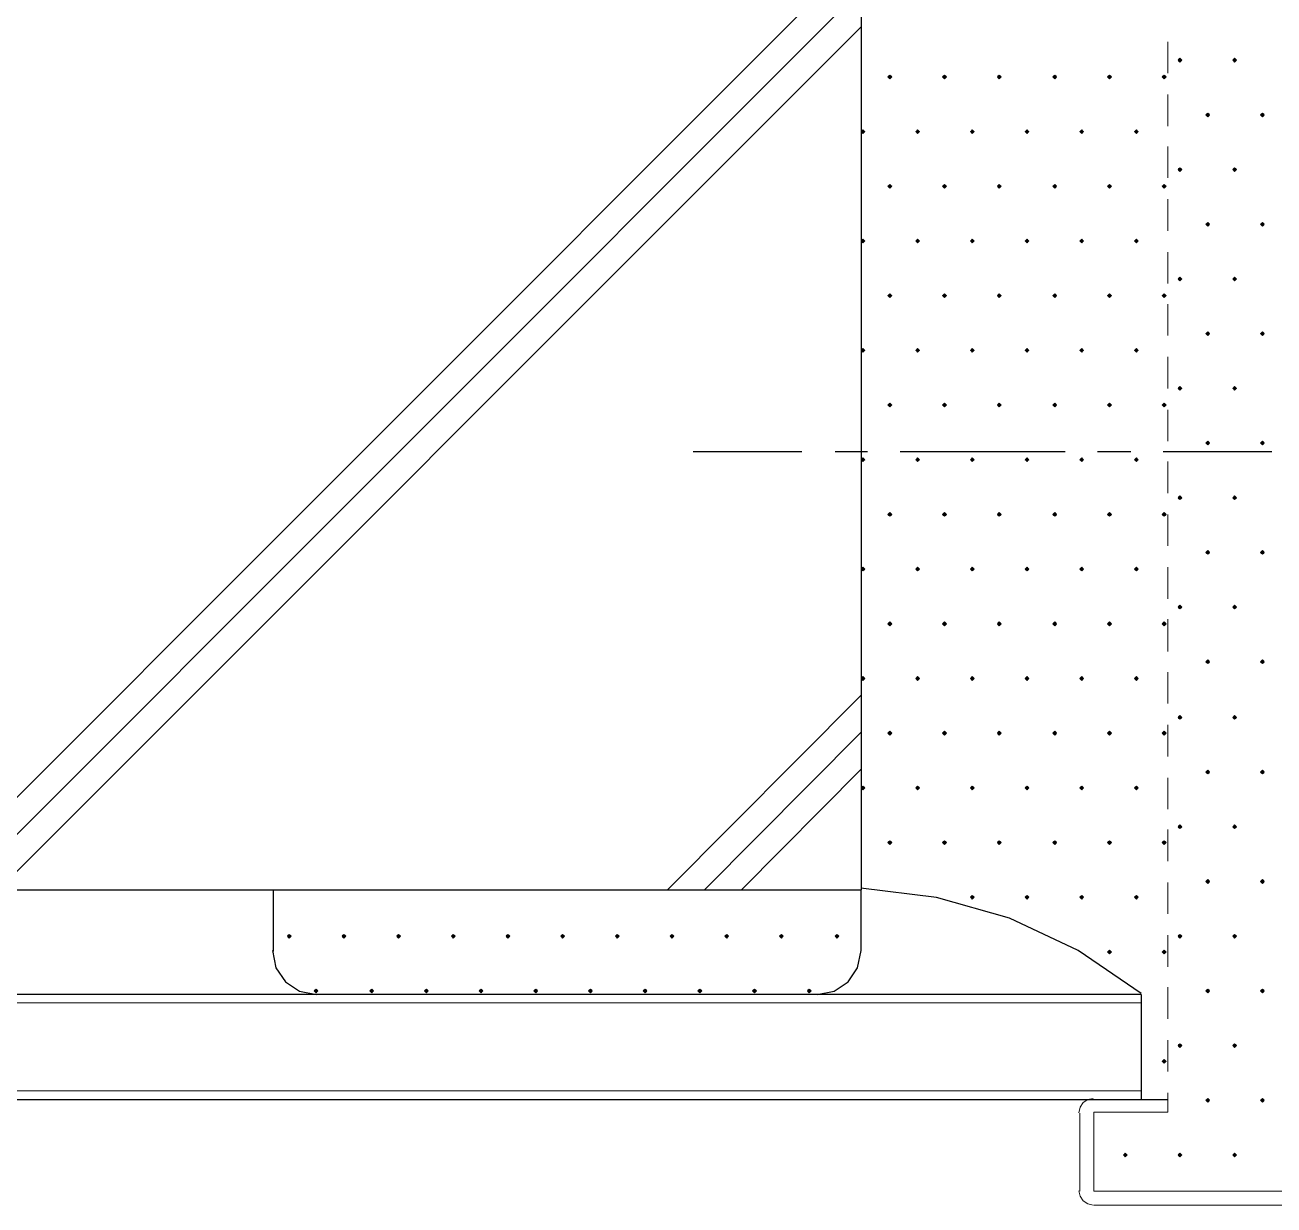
# Model space of a CAD drawing. Header units: millimetres. Extents: x 0 to 420, y 0 to 297.
# Drawn here: x 234.17 to 262.69, y 209.21 to 236.16 of the extents above; entities that cross this region are included whole.
import ezdxf

# ---------------------------------------------------------------- set-up
doc = ezdxf.new("R2010")
doc.units = ezdxf.units.MM

msp = doc.modelspace()

# ---------------------------------------------------------------- hatches: boundary and pattern name
for points in [[(260.541, 235.395), (260.519, 235.373), (260.498, 235.352), (260.519, 235.331), (260.541, 235.31), (260.562, 235.331), (260.583, 235.352), (260.562, 235.373), (260.541, 235.395)], [(261.789, 235.395), (261.768, 235.373), (261.747, 235.352), (261.768, 235.331), (261.789, 235.31), (261.811, 235.331), (261.832, 235.352), (261.811, 235.373), (261.789, 235.395)], [(253.915, 235.013), (253.894, 234.992), (253.873, 234.971), (253.894, 234.95), (253.915, 234.929), (253.937, 234.95), (253.958, 234.971), (253.937, 234.992), (253.915, 235.013)], [(255.164, 235.013), (255.143, 234.992), (255.122, 234.971), (255.143, 234.95), (255.164, 234.929), (255.185, 234.95), (255.207, 234.971), (255.185, 234.992), (255.164, 235.013)], [(256.413, 235.013), (256.392, 234.992), (256.371, 234.971), (256.392, 234.95), (256.413, 234.929), (256.434, 234.95), (256.455, 234.971), (256.434, 234.992), (256.413, 235.013)], [(257.683, 235.013), (257.662, 234.992), (257.641, 234.971), (257.662, 234.95), (257.683, 234.929), (257.704, 234.95), (257.725, 234.971), (257.704, 234.992), (257.683, 235.013)], [(258.932, 235.013), (258.911, 234.992), (258.889, 234.971), (258.911, 234.95), (258.932, 234.929), (258.953, 234.95), (258.974, 234.971), (258.953, 234.992), (258.932, 235.013)], [(260.181, 235.013), (260.16, 234.992), (260.138, 234.971), (260.16, 234.95), (260.181, 234.929), (260.202, 234.95), (260.223, 234.971), (260.202, 234.992), (260.181, 235.013)], [(261.175, 234.146), (261.154, 234.124), (261.133, 234.103), (261.154, 234.082), (261.175, 234.061), (261.197, 234.082), (261.218, 234.103), (261.197, 234.124), (261.175, 234.146)], [(262.424, 234.146), (262.403, 234.124), (262.382, 234.103), (262.403, 234.082), (262.424, 234.061), (262.446, 234.082), (262.467, 234.103), (262.446, 234.124), (262.424, 234.146)], [(253.302, 233.765), (253.28, 233.743), (253.259, 233.722), (253.28, 233.701), (253.302, 233.68), (253.323, 233.701), (253.344, 233.722), (253.323, 233.743), (253.302, 233.765)], [(254.55, 233.765), (254.529, 233.743), (254.508, 233.722), (254.529, 233.701), (254.55, 233.68), (254.571, 233.701), (254.593, 233.722), (254.571, 233.743), (254.55, 233.765)], [(255.799, 233.765), (255.778, 233.743), (255.757, 233.722), (255.778, 233.701), (255.799, 233.68), (255.82, 233.701), (255.841, 233.722), (255.82, 233.743), (255.799, 233.765)], [(257.048, 233.765), (257.027, 233.743), (257.006, 233.722), (257.027, 233.701), (257.048, 233.68), (257.069, 233.701), (257.09, 233.722), (257.069, 233.743), (257.048, 233.765)], [(258.297, 233.765), (258.276, 233.743), (258.254, 233.722), (258.276, 233.701), (258.297, 233.68), (258.318, 233.701), (258.339, 233.722), (258.318, 233.743), (258.297, 233.765)], [(259.546, 233.765), (259.525, 233.743), (259.503, 233.722), (259.525, 233.701), (259.546, 233.68), (259.567, 233.701), (259.588, 233.722), (259.567, 233.743), (259.546, 233.765)], [(260.541, 232.897), (260.519, 232.876), (260.498, 232.854), (260.519, 232.833), (260.541, 232.812), (260.562, 232.833), (260.583, 232.854), (260.562, 232.876), (260.541, 232.897)], [(261.789, 232.897), (261.768, 232.876), (261.747, 232.854), (261.768, 232.833), (261.789, 232.812), (261.811, 232.833), (261.832, 232.854), (261.811, 232.876), (261.789, 232.897)], [(253.915, 232.516), (253.894, 232.495), (253.873, 232.473), (253.894, 232.452), (253.915, 232.431), (253.937, 232.452), (253.958, 232.473), (253.937, 232.495), (253.915, 232.516)], [(255.164, 232.516), (255.143, 232.495), (255.122, 232.473), (255.143, 232.452), (255.164, 232.431), (255.185, 232.452), (255.207, 232.473), (255.185, 232.495), (255.164, 232.516)], [(256.413, 232.516), (256.392, 232.495), (256.371, 232.473), (256.392, 232.452), (256.413, 232.431), (256.434, 232.452), (256.455, 232.473), (256.434, 232.495), (256.413, 232.516)], [(257.683, 232.516), (257.662, 232.495), (257.641, 232.473), (257.662, 232.452), (257.683, 232.431), (257.704, 232.452), (257.725, 232.473), (257.704, 232.495), (257.683, 232.516)], [(258.932, 232.516), (258.911, 232.495), (258.889, 232.473), (258.911, 232.452), (258.932, 232.431), (258.953, 232.452), (258.974, 232.473), (258.953, 232.495), (258.932, 232.516)], [(260.181, 232.516), (260.16, 232.495), (260.138, 232.473), (260.16, 232.452), (260.181, 232.431), (260.202, 232.452), (260.223, 232.473), (260.202, 232.495), (260.181, 232.516)], [(261.175, 231.648), (261.154, 231.627), (261.133, 231.606), (261.154, 231.584), (261.175, 231.563), (261.197, 231.584), (261.218, 231.606), (261.197, 231.627), (261.175, 231.648)], [(262.424, 231.648), (262.403, 231.627), (262.382, 231.606), (262.403, 231.584), (262.424, 231.563), (262.446, 231.584), (262.467, 231.606), (262.446, 231.627), (262.424, 231.648)], [(253.302, 231.267), (253.28, 231.246), (253.259, 231.225), (253.28, 231.204), (253.302, 231.182), (253.323, 231.204), (253.344, 231.225), (253.323, 231.246), (253.302, 231.267)], [(254.55, 231.267), (254.529, 231.246), (254.508, 231.225), (254.529, 231.204), (254.55, 231.182), (254.571, 231.204), (254.593, 231.225), (254.571, 231.246), (254.55, 231.267)], [(255.799, 231.267), (255.778, 231.246), (255.757, 231.225), (255.778, 231.204), (255.799, 231.182), (255.82, 231.204), (255.841, 231.225), (255.82, 231.246), (255.799, 231.267)], [(257.048, 231.267), (257.027, 231.246), (257.006, 231.225), (257.027, 231.204), (257.048, 231.182), (257.069, 231.204), (257.09, 231.225), (257.069, 231.246), (257.048, 231.267)], [(258.297, 231.267), (258.276, 231.246), (258.254, 231.225), (258.276, 231.204), (258.297, 231.182), (258.318, 231.204), (258.339, 231.225), (258.318, 231.246), (258.297, 231.267)], [(259.546, 231.267), (259.525, 231.246), (259.503, 231.225), (259.525, 231.204), (259.546, 231.182), (259.567, 231.204), (259.588, 231.225), (259.567, 231.246), (259.546, 231.267)], [(260.541, 230.399), (260.519, 230.378), (260.498, 230.357), (260.519, 230.336), (260.541, 230.314), (260.562, 230.336), (260.583, 230.357), (260.562, 230.378), (260.541, 230.399)], [(261.789, 230.399), (261.768, 230.378), (261.747, 230.357), (261.768, 230.336), (261.789, 230.314), (261.811, 230.336), (261.832, 230.357), (261.811, 230.378), (261.789, 230.399)], [(253.915, 230.018), (253.894, 229.997), (253.873, 229.976), (253.894, 229.955), (253.915, 229.933), (253.937, 229.955), (253.958, 229.976), (253.937, 229.997), (253.915, 230.018)], [(255.164, 230.018), (255.143, 229.997), (255.122, 229.976), (255.143, 229.955), (255.164, 229.933), (255.185, 229.955), (255.207, 229.976), (255.185, 229.997), (255.164, 230.018)], [(256.413, 230.018), (256.392, 229.997), (256.371, 229.976), (256.392, 229.955), (256.413, 229.933), (256.434, 229.955), (256.455, 229.976), (256.434, 229.997), (256.413, 230.018)], [(257.683, 230.018), (257.662, 229.997), (257.641, 229.976), (257.662, 229.955), (257.683, 229.933), (257.704, 229.955), (257.725, 229.976), (257.704, 229.997), (257.683, 230.018)], [(258.932, 230.018), (258.911, 229.997), (258.889, 229.976), (258.911, 229.955), (258.932, 229.933), (258.953, 229.955), (258.974, 229.976), (258.953, 229.997), (258.932, 230.018)], [(260.181, 230.018), (260.16, 229.997), (260.138, 229.976), (260.16, 229.955), (260.181, 229.933), (260.202, 229.955), (260.223, 229.976), (260.202, 229.997), (260.181, 230.018)], [(261.175, 229.15), (261.154, 229.129), (261.133, 229.108), (261.154, 229.087), (261.175, 229.066), (261.197, 229.087), (261.218, 229.108), (261.197, 229.129), (261.175, 229.15)], [(262.424, 229.15), (262.403, 229.129), (262.382, 229.108), (262.403, 229.087), (262.424, 229.066), (262.446, 229.087), (262.467, 229.108), (262.446, 229.129), (262.424, 229.15)], [(253.302, 228.769), (253.28, 228.748), (253.259, 228.727), (253.28, 228.706), (253.302, 228.685), (253.323, 228.706), (253.344, 228.727), (253.323, 228.748), (253.302, 228.769)], [(254.55, 228.769), (254.529, 228.748), (254.508, 228.727), (254.529, 228.706), (254.55, 228.685), (254.571, 228.706), (254.593, 228.727), (254.571, 228.748), (254.55, 228.769)], [(255.799, 228.769), (255.778, 228.748), (255.757, 228.727), (255.778, 228.706), (255.799, 228.685), (255.82, 228.706), (255.841, 228.727), (255.82, 228.748), (255.799, 228.769)], [(257.048, 228.769), (257.027, 228.748), (257.006, 228.727), (257.027, 228.706), (257.048, 228.685), (257.069, 228.706), (257.09, 228.727), (257.069, 228.748), (257.048, 228.769)], [(258.297, 228.769), (258.276, 228.748), (258.254, 228.727), (258.276, 228.706), (258.297, 228.685), (258.318, 228.706), (258.339, 228.727), (258.318, 228.748), (258.297, 228.769)], [(259.546, 228.769), (259.525, 228.748), (259.503, 228.727), (259.525, 228.706), (259.546, 228.685), (259.567, 228.706), (259.588, 228.727), (259.567, 228.748), (259.546, 228.769)], [(260.541, 227.901), (260.519, 227.88), (260.498, 227.859), (260.519, 227.838), (260.541, 227.817), (260.562, 227.838), (260.583, 227.859), (260.562, 227.88), (260.541, 227.901)], [(261.789, 227.901), (261.768, 227.88), (261.747, 227.859), (261.768, 227.838), (261.789, 227.817), (261.811, 227.838), (261.832, 227.859), (261.811, 227.88), (261.789, 227.901)], [(253.915, 227.521), (253.894, 227.499), (253.873, 227.478), (253.894, 227.457), (253.915, 227.436), (253.937, 227.457), (253.958, 227.478), (253.937, 227.499), (253.915, 227.521)], [(255.164, 227.521), (255.143, 227.499), (255.122, 227.478), (255.143, 227.457), (255.164, 227.436), (255.185, 227.457), (255.207, 227.478), (255.185, 227.499), (255.164, 227.521)], [(256.413, 227.521), (256.392, 227.499), (256.371, 227.478), (256.392, 227.457), (256.413, 227.436), (256.434, 227.457), (256.455, 227.478), (256.434, 227.499), (256.413, 227.521)], [(257.683, 227.521), (257.662, 227.499), (257.641, 227.478), (257.662, 227.457), (257.683, 227.436), (257.704, 227.457), (257.725, 227.478), (257.704, 227.499), (257.683, 227.521)], [(258.932, 227.521), (258.911, 227.499), (258.889, 227.478), (258.911, 227.457), (258.932, 227.436), (258.953, 227.457), (258.974, 227.478), (258.953, 227.499), (258.932, 227.521)], [(260.181, 227.521), (260.16, 227.499), (260.138, 227.478), (260.16, 227.457), (260.181, 227.436), (260.202, 227.457), (260.223, 227.478), (260.202, 227.499), (260.181, 227.521)], [(261.175, 226.653), (261.154, 226.631), (261.133, 226.61), (261.154, 226.589), (261.175, 226.568), (261.197, 226.589), (261.218, 226.61), (261.197, 226.631), (261.175, 226.653)], [(262.424, 226.653), (262.403, 226.631), (262.382, 226.61), (262.403, 226.589), (262.424, 226.568), (262.446, 226.589), (262.467, 226.61), (262.446, 226.631), (262.424, 226.653)], [(253.302, 226.272), (253.28, 226.25), (253.259, 226.229), (253.28, 226.208), (253.302, 226.187), (253.323, 226.208), (253.344, 226.229), (253.323, 226.25), (253.302, 226.272)], [(254.55, 226.272), (254.529, 226.25), (254.508, 226.229), (254.529, 226.208), (254.55, 226.187), (254.571, 226.208), (254.593, 226.229), (254.571, 226.25), (254.55, 226.272)], [(255.799, 226.272), (255.778, 226.25), (255.757, 226.229), (255.778, 226.208), (255.799, 226.187), (255.82, 226.208), (255.841, 226.229), (255.82, 226.25), (255.799, 226.272)], [(257.048, 226.272), (257.027, 226.25), (257.006, 226.229), (257.027, 226.208), (257.048, 226.187), (257.069, 226.208), (257.09, 226.229), (257.069, 226.25), (257.048, 226.272)], [(258.297, 226.272), (258.276, 226.25), (258.254, 226.229), (258.276, 226.208), (258.297, 226.187), (258.318, 226.208), (258.339, 226.229), (258.318, 226.25), (258.297, 226.272)], [(259.546, 226.272), (259.525, 226.25), (259.503, 226.229), (259.525, 226.208), (259.546, 226.187), (259.567, 226.208), (259.588, 226.229), (259.567, 226.25), (259.546, 226.272)], [(260.541, 225.404), (260.519, 225.383), (260.498, 225.362), (260.519, 225.34), (260.541, 225.319), (260.562, 225.34), (260.583, 225.362), (260.562, 225.383), (260.541, 225.404)], [(261.789, 225.404), (261.768, 225.383), (261.747, 225.362), (261.768, 225.34), (261.789, 225.319), (261.811, 225.34), (261.832, 225.362), (261.811, 225.383), (261.789, 225.404)], [(253.915, 225.023), (253.894, 225.002), (253.873, 224.98), (253.894, 224.959), (253.915, 224.938), (253.937, 224.959), (253.958, 224.98), (253.937, 225.002), (253.915, 225.023)], [(255.164, 225.023), (255.143, 225.002), (255.122, 224.98), (255.143, 224.959), (255.164, 224.938), (255.185, 224.959), (255.207, 224.98), (255.185, 225.002), (255.164, 225.023)], [(256.413, 225.023), (256.392, 225.002), (256.371, 224.98), (256.392, 224.959), (256.413, 224.938), (256.434, 224.959), (256.455, 224.98), (256.434, 225.002), (256.413, 225.023)], [(257.683, 225.023), (257.662, 225.002), (257.641, 224.98), (257.662, 224.959), (257.683, 224.938), (257.704, 224.959), (257.725, 224.98), (257.704, 225.002), (257.683, 225.023)], [(258.932, 225.023), (258.911, 225.002), (258.889, 224.98), (258.911, 224.959), (258.932, 224.938), (258.953, 224.959), (258.974, 224.98), (258.953, 225.002), (258.932, 225.023)], [(260.181, 225.023), (260.16, 225.002), (260.138, 224.98), (260.16, 224.959), (260.181, 224.938), (260.202, 224.959), (260.223, 224.98), (260.202, 225.002), (260.181, 225.023)], [(261.175, 224.155), (261.154, 224.134), (261.133, 224.113), (261.154, 224.091), (261.175, 224.07), (261.197, 224.091), (261.218, 224.113), (261.197, 224.134), (261.175, 224.155)], [(262.424, 224.155), (262.403, 224.134), (262.382, 224.113), (262.403, 224.091), (262.424, 224.07), (262.446, 224.091), (262.467, 224.113), (262.446, 224.134), (262.424, 224.155)], [(253.302, 223.774), (253.28, 223.753), (253.259, 223.732), (253.28, 223.711), (253.302, 223.689), (253.323, 223.711), (253.344, 223.732), (253.323, 223.753), (253.302, 223.774)], [(254.55, 223.774), (254.529, 223.753), (254.508, 223.732), (254.529, 223.711), (254.55, 223.689), (254.571, 223.711), (254.593, 223.732), (254.571, 223.753), (254.55, 223.774)], [(255.799, 223.774), (255.778, 223.753), (255.757, 223.732), (255.778, 223.711), (255.799, 223.689), (255.82, 223.711), (255.841, 223.732), (255.82, 223.753), (255.799, 223.774)], [(257.048, 223.774), (257.027, 223.753), (257.006, 223.732), (257.027, 223.711), (257.048, 223.689), (257.069, 223.711), (257.09, 223.732), (257.069, 223.753), (257.048, 223.774)], [(258.297, 223.774), (258.276, 223.753), (258.254, 223.732), (258.276, 223.711), (258.297, 223.689), (258.318, 223.711), (258.339, 223.732), (258.318, 223.753), (258.297, 223.774)], [(259.546, 223.774), (259.525, 223.753), (259.503, 223.732), (259.525, 223.711), (259.546, 223.689), (259.567, 223.711), (259.588, 223.732), (259.567, 223.753), (259.546, 223.774)], [(260.541, 222.906), (260.519, 222.885), (260.498, 222.864), (260.519, 222.843), (260.541, 222.821), (260.562, 222.843), (260.583, 222.864), (260.562, 222.885), (260.541, 222.906)], [(261.789, 222.906), (261.768, 222.885), (261.747, 222.864), (261.768, 222.843), (261.789, 222.821), (261.811, 222.843), (261.832, 222.864), (261.811, 222.885), (261.789, 222.906)], [(253.915, 222.525), (253.894, 222.504), (253.873, 222.483), (253.894, 222.462), (253.915, 222.44), (253.937, 222.462), (253.958, 222.483), (253.937, 222.504), (253.915, 222.525)], [(255.164, 222.525), (255.143, 222.504), (255.122, 222.483), (255.143, 222.462), (255.164, 222.44), (255.185, 222.462), (255.207, 222.483), (255.185, 222.504), (255.164, 222.525)], [(256.413, 222.525), (256.392, 222.504), (256.371, 222.483), (256.392, 222.462), (256.413, 222.44), (256.434, 222.462), (256.455, 222.483), (256.434, 222.504), (256.413, 222.525)], [(257.683, 222.525), (257.662, 222.504), (257.641, 222.483), (257.662, 222.462), (257.683, 222.44), (257.704, 222.462), (257.725, 222.483), (257.704, 222.504), (257.683, 222.525)], [(258.932, 222.525), (258.911, 222.504), (258.889, 222.483), (258.911, 222.462), (258.932, 222.44), (258.953, 222.462), (258.974, 222.483), (258.953, 222.504), (258.932, 222.525)], [(260.181, 222.525), (260.16, 222.504), (260.138, 222.483), (260.16, 222.462), (260.181, 222.44), (260.202, 222.462), (260.223, 222.483), (260.202, 222.504), (260.181, 222.525)], [(261.175, 221.657), (261.154, 221.636), (261.133, 221.615), (261.154, 221.594), (261.175, 221.573), (261.197, 221.594), (261.218, 221.615), (261.197, 221.636), (261.175, 221.657)], [(262.424, 221.657), (262.403, 221.636), (262.382, 221.615), (262.403, 221.594), (262.424, 221.573), (262.446, 221.594), (262.467, 221.615), (262.446, 221.636), (262.424, 221.657)], [(253.302, 221.276), (253.28, 221.255), (253.259, 221.234), (253.28, 221.213), (253.302, 221.192), (253.323, 221.213), (253.344, 221.234), (253.323, 221.255), (253.302, 221.276)], [(254.55, 221.276), (254.529, 221.255), (254.508, 221.234), (254.529, 221.213), (254.55, 221.192), (254.571, 221.213), (254.593, 221.234), (254.571, 221.255), (254.55, 221.276)], [(255.799, 221.276), (255.778, 221.255), (255.757, 221.234), (255.778, 221.213), (255.799, 221.192), (255.82, 221.213), (255.841, 221.234), (255.82, 221.255), (255.799, 221.276)], [(257.048, 221.276), (257.027, 221.255), (257.006, 221.234), (257.027, 221.213), (257.048, 221.192), (257.069, 221.213), (257.09, 221.234), (257.069, 221.255), (257.048, 221.276)], [(258.297, 221.276), (258.276, 221.255), (258.254, 221.234), (258.276, 221.213), (258.297, 221.192), (258.318, 221.213), (258.339, 221.234), (258.318, 221.255), (258.297, 221.276)], [(259.546, 221.276), (259.525, 221.255), (259.503, 221.234), (259.525, 221.213), (259.546, 221.192), (259.567, 221.213), (259.588, 221.234), (259.567, 221.255), (259.546, 221.276)], [(260.541, 220.387), (260.519, 220.366), (260.498, 220.345), (260.519, 220.324), (260.541, 220.303), (260.562, 220.324), (260.583, 220.345), (260.562, 220.366), (260.541, 220.387)], [(261.789, 220.387), (261.768, 220.366), (261.747, 220.345), (261.768, 220.324), (261.789, 220.303), (261.811, 220.324), (261.832, 220.345), (261.811, 220.366), (261.789, 220.387)], [(253.915, 220.028), (253.894, 220.006), (253.873, 219.985), (253.894, 219.964), (253.915, 219.943), (253.937, 219.964), (253.958, 219.985), (253.937, 220.006), (253.915, 220.028)], [(255.164, 220.028), (255.143, 220.006), (255.122, 219.985), (255.143, 219.964), (255.164, 219.943), (255.185, 219.964), (255.207, 219.985), (255.185, 220.006), (255.164, 220.028)], [(256.413, 220.028), (256.392, 220.006), (256.371, 219.985), (256.392, 219.964), (256.413, 219.943), (256.434, 219.964), (256.455, 219.985), (256.434, 220.006), (256.413, 220.028)], [(257.683, 220.028), (257.662, 220.006), (257.641, 219.985), (257.662, 219.964), (257.683, 219.943), (257.704, 219.964), (257.725, 219.985), (257.704, 220.006), (257.683, 220.028)], [(258.932, 220.028), (258.911, 220.006), (258.889, 219.985), (258.911, 219.964), (258.932, 219.943), (258.953, 219.964), (258.974, 219.985), (258.953, 220.006), (258.932, 220.028)], [(260.181, 220.028), (260.16, 220.006), (260.138, 219.985), (260.16, 219.964), (260.181, 219.943), (260.202, 219.964), (260.223, 219.985), (260.202, 220.006), (260.181, 220.028)], [(261.175, 219.138), (261.154, 219.117), (261.133, 219.096), (261.154, 219.075), (261.175, 219.054), (261.197, 219.075), (261.218, 219.096), (261.197, 219.117), (261.175, 219.138)], [(262.424, 219.138), (262.403, 219.117), (262.382, 219.096), (262.403, 219.075), (262.424, 219.054), (262.446, 219.075), (262.467, 219.096), (262.446, 219.117), (262.424, 219.138)], [(253.302, 218.779), (253.28, 218.757), (253.259, 218.736), (253.28, 218.715), (253.302, 218.694), (253.323, 218.715), (253.344, 218.736), (253.323, 218.757), (253.302, 218.779)], [(254.55, 218.779), (254.529, 218.757), (254.508, 218.736), (254.529, 218.715), (254.55, 218.694), (254.571, 218.715), (254.593, 218.736), (254.571, 218.757), (254.55, 218.779)], [(255.799, 218.779), (255.778, 218.757), (255.757, 218.736), (255.778, 218.715), (255.799, 218.694), (255.82, 218.715), (255.841, 218.736), (255.82, 218.757), (255.799, 218.779)], [(257.048, 218.779), (257.027, 218.757), (257.006, 218.736), (257.027, 218.715), (257.048, 218.694), (257.069, 218.715), (257.09, 218.736), (257.069, 218.757), (257.048, 218.779)], [(258.297, 218.779), (258.276, 218.757), (258.254, 218.736), (258.276, 218.715), (258.297, 218.694), (258.318, 218.715), (258.339, 218.736), (258.318, 218.757), (258.297, 218.779)], [(259.546, 218.779), (259.525, 218.757), (259.503, 218.736), (259.525, 218.715), (259.546, 218.694), (259.567, 218.715), (259.588, 218.736), (259.567, 218.757), (259.546, 218.779)], [(260.541, 217.89), (260.519, 217.868), (260.498, 217.847), (260.519, 217.826), (260.541, 217.805), (260.562, 217.826), (260.583, 217.847), (260.562, 217.868), (260.541, 217.89)], [(261.789, 217.89), (261.768, 217.868), (261.747, 217.847), (261.768, 217.826), (261.789, 217.805), (261.811, 217.826), (261.832, 217.847), (261.811, 217.868), (261.789, 217.89)], [(253.915, 217.53), (253.894, 217.509), (253.873, 217.487), (253.894, 217.466), (253.915, 217.445), (253.937, 217.466), (253.958, 217.487), (253.937, 217.509), (253.915, 217.53)], [(255.164, 217.53), (255.143, 217.509), (255.122, 217.487), (255.143, 217.466), (255.164, 217.445), (255.185, 217.466), (255.207, 217.487), (255.185, 217.509), (255.164, 217.53)], [(256.413, 217.53), (256.392, 217.509), (256.371, 217.487), (256.392, 217.466), (256.413, 217.445), (256.434, 217.466), (256.455, 217.487), (256.434, 217.509), (256.413, 217.53)], [(257.683, 217.53), (257.662, 217.509), (257.641, 217.487), (257.662, 217.466), (257.683, 217.445), (257.704, 217.466), (257.725, 217.487), (257.704, 217.509), (257.683, 217.53)], [(258.932, 217.53), (258.911, 217.509), (258.889, 217.487), (258.911, 217.466), (258.932, 217.445), (258.953, 217.466), (258.974, 217.487), (258.953, 217.509), (258.932, 217.53)], [(260.181, 217.53), (260.16, 217.509), (260.138, 217.487), (260.16, 217.466), (260.181, 217.445), (260.202, 217.466), (260.223, 217.487), (260.202, 217.509), (260.181, 217.53)], [(261.175, 216.641), (261.154, 216.62), (261.133, 216.598), (261.154, 216.577), (261.175, 216.556), (261.197, 216.577), (261.218, 216.598), (261.197, 216.62), (261.175, 216.641)], [(262.424, 216.641), (262.403, 216.62), (262.382, 216.598), (262.403, 216.577), (262.424, 216.556), (262.446, 216.577), (262.467, 216.598), (262.446, 216.62), (262.424, 216.641)], [(255.799, 216.281), (255.778, 216.26), (255.757, 216.239), (255.778, 216.217), (255.799, 216.196), (255.82, 216.217), (255.841, 216.239), (255.82, 216.26), (255.799, 216.281)], [(257.048, 216.281), (257.027, 216.26), (257.006, 216.239), (257.027, 216.217), (257.048, 216.196), (257.069, 216.217), (257.09, 216.239), (257.069, 216.26), (257.048, 216.281)], [(258.297, 216.281), (258.276, 216.26), (258.254, 216.239), (258.276, 216.217), (258.297, 216.196), (258.318, 216.217), (258.339, 216.239), (258.318, 216.26), (258.297, 216.281)], [(259.546, 216.281), (259.525, 216.26), (259.503, 216.239), (259.525, 216.217), (259.546, 216.196), (259.567, 216.217), (259.588, 216.239), (259.567, 216.26), (259.546, 216.281)], [(240.199, 215.392), (240.178, 215.371), (240.157, 215.35), (240.178, 215.329), (240.199, 215.307), (240.221, 215.329), (240.242, 215.35), (240.221, 215.371), (240.199, 215.392)], [(241.448, 215.392), (241.427, 215.371), (241.406, 215.35), (241.427, 215.329), (241.448, 215.307), (241.469, 215.329), (241.491, 215.35), (241.469, 215.371), (241.448, 215.392)], [(242.697, 215.392), (242.676, 215.371), (242.655, 215.35), (242.676, 215.329), (242.697, 215.307), (242.718, 215.329), (242.739, 215.35), (242.718, 215.371), (242.697, 215.392)], [(243.946, 215.392), (243.925, 215.371), (243.904, 215.35), (243.925, 215.329), (243.946, 215.307), (243.967, 215.329), (243.988, 215.35), (243.967, 215.371), (243.946, 215.392)], [(245.195, 215.392), (245.173, 215.371), (245.152, 215.35), (245.173, 215.329), (245.195, 215.307), (245.216, 215.329), (245.237, 215.35), (245.216, 215.371), (245.195, 215.392)], [(246.444, 215.392), (246.422, 215.371), (246.401, 215.35), (246.422, 215.329), (246.444, 215.307), (246.465, 215.329), (246.486, 215.35), (246.465, 215.371), (246.444, 215.392)], [(247.692, 215.392), (247.671, 215.371), (247.65, 215.35), (247.671, 215.329), (247.692, 215.307), (247.714, 215.329), (247.735, 215.35), (247.714, 215.371), (247.692, 215.392)], [(248.941, 215.392), (248.92, 215.371), (248.899, 215.35), (248.92, 215.329), (248.941, 215.307), (248.962, 215.329), (248.984, 215.35), (248.962, 215.371), (248.941, 215.392)], [(250.19, 215.392), (250.169, 215.371), (250.148, 215.35), (250.169, 215.329), (250.19, 215.307), (250.211, 215.329), (250.232, 215.35), (250.211, 215.371), (250.19, 215.392)], [(251.439, 215.392), (251.418, 215.371), (251.396, 215.35), (251.418, 215.329), (251.439, 215.307), (251.46, 215.329), (251.481, 215.35), (251.46, 215.371), (251.439, 215.392)], [(252.709, 215.392), (252.688, 215.371), (252.666, 215.35), (252.688, 215.329), (252.709, 215.307), (252.73, 215.329), (252.751, 215.35), (252.73, 215.371), (252.709, 215.392)], [(260.541, 215.392), (260.519, 215.371), (260.498, 215.35), (260.519, 215.329), (260.541, 215.307), (260.562, 215.329), (260.583, 215.35), (260.562, 215.371), (260.541, 215.392)], [(261.789, 215.392), (261.768, 215.371), (261.747, 215.35), (261.768, 215.329), (261.789, 215.307), (261.811, 215.329), (261.832, 215.35), (261.811, 215.371), (261.789, 215.392)], [(258.932, 215.032), (258.911, 215.011), (258.889, 214.99), (258.911, 214.969), (258.932, 214.947), (258.953, 214.969), (258.974, 214.99), (258.953, 215.011), (258.932, 215.032)], [(260.181, 215.032), (260.16, 215.011), (260.138, 214.99), (260.16, 214.969), (260.181, 214.947), (260.202, 214.969), (260.223, 214.99), (260.202, 215.011), (260.181, 215.032)], [(240.813, 214.143), (240.792, 214.122), (240.771, 214.101), (240.792, 214.08), (240.813, 214.058), (240.834, 214.08), (240.855, 214.101), (240.834, 214.122), (240.813, 214.143)], [(242.083, 214.143), (242.062, 214.122), (242.041, 214.101), (242.062, 214.08), (242.083, 214.058), (242.104, 214.08), (242.125, 214.101), (242.104, 214.122), (242.083, 214.143)], [(243.332, 214.143), (243.311, 214.122), (243.29, 214.101), (243.311, 214.08), (243.332, 214.058), (243.353, 214.08), (243.374, 214.101), (243.353, 214.122), (243.332, 214.143)], [(244.581, 214.143), (244.56, 214.122), (244.539, 214.101), (244.56, 214.08), (244.581, 214.058), (244.602, 214.08), (244.623, 214.101), (244.602, 214.122), (244.581, 214.143)], [(245.83, 214.143), (245.809, 214.122), (245.787, 214.101), (245.809, 214.08), (245.83, 214.058), (245.851, 214.08), (245.872, 214.101), (245.851, 214.122), (245.83, 214.143)], [(247.079, 214.143), (247.057, 214.122), (247.036, 214.101), (247.057, 214.08), (247.079, 214.058), (247.1, 214.08), (247.121, 214.101), (247.1, 214.122), (247.079, 214.143)], [(248.327, 214.143), (248.306, 214.122), (248.285, 214.101), (248.306, 214.08), (248.327, 214.058), (248.348, 214.08), (248.37, 214.101), (248.348, 214.122), (248.327, 214.143)], [(249.576, 214.143), (249.555, 214.122), (249.534, 214.101), (249.555, 214.08), (249.576, 214.058), (249.597, 214.08), (249.619, 214.101), (249.597, 214.122), (249.576, 214.143)], [(250.825, 214.143), (250.804, 214.122), (250.783, 214.101), (250.804, 214.08), (250.825, 214.058), (250.846, 214.08), (250.867, 214.101), (250.846, 214.122), (250.825, 214.143)], [(252.074, 214.143), (252.053, 214.122), (252.032, 214.101), (252.053, 214.08), (252.074, 214.058), (252.095, 214.08), (252.116, 214.101), (252.095, 214.122), (252.074, 214.143)], [(261.175, 214.143), (261.154, 214.122), (261.133, 214.101), (261.154, 214.08), (261.175, 214.058), (261.197, 214.08), (261.218, 214.101), (261.197, 214.122), (261.175, 214.143)], [(262.424, 214.143), (262.403, 214.122), (262.382, 214.101), (262.403, 214.08), (262.424, 214.058), (262.446, 214.08), (262.467, 214.101), (262.446, 214.122), (262.424, 214.143)], [(260.541, 212.894), (260.519, 212.873), (260.498, 212.852), (260.519, 212.831), (260.541, 212.81), (260.562, 212.831), (260.583, 212.852), (260.562, 212.873), (260.541, 212.894)], [(261.789, 212.894), (261.768, 212.873), (261.747, 212.852), (261.768, 212.831), (261.789, 212.81), (261.811, 212.831), (261.832, 212.852), (261.811, 212.873), (261.789, 212.894)], [(260.181, 212.534), (260.16, 212.513), (260.138, 212.492), (260.16, 212.471), (260.181, 212.45), (260.202, 212.471), (260.223, 212.492), (260.202, 212.513), (260.181, 212.534)], [(261.175, 211.646), (261.154, 211.624), (261.133, 211.603), (261.154, 211.582), (261.175, 211.561), (261.197, 211.582), (261.218, 211.603), (261.197, 211.624), (261.175, 211.646)], [(262.424, 211.646), (262.403, 211.624), (262.382, 211.603), (262.403, 211.582), (262.424, 211.561), (262.446, 211.582), (262.467, 211.603), (262.446, 211.624), (262.424, 211.646)], [(259.292, 210.397), (259.271, 210.375), (259.249, 210.354), (259.271, 210.333), (259.292, 210.312), (259.313, 210.333), (259.334, 210.354), (259.313, 210.375), (259.292, 210.397)], [(260.541, 210.397), (260.519, 210.375), (260.498, 210.354), (260.519, 210.333), (260.541, 210.312), (260.562, 210.333), (260.583, 210.354), (260.562, 210.375), (260.541, 210.397)], [(261.789, 210.397), (261.768, 210.375), (261.747, 210.354), (261.768, 210.333), (261.789, 210.312), (261.811, 210.333), (261.832, 210.354), (261.811, 210.375), (261.789, 210.397)]]:
    msp.add_hatch(color=7).paths.add_polyline_path(points)

# ---------------------------------------------------------------- linework, layer by layer
at = {"lineweight": 13}
for points in [[(231.86, 216.408), (251.862, 236.411)], [(232.706, 216.408), (252.709, 236.411)], [(233.553, 216.408), (253.259, 236.114)], [(260.265, 235.056), (260.265, 235.775)], [(260.265, 233.849), (260.265, 234.569)], [(260.265, 232.664), (260.265, 233.384)], [(260.265, 231.457), (260.265, 232.177)], [(260.265, 230.251), (260.265, 230.971)], [(260.265, 229.066), (260.265, 229.785)], [(260.265, 227.859), (260.265, 228.579)], [(260.265, 226.653), (260.265, 227.372)], [(260.265, 225.467), (260.265, 226.187)], [(260.265, 224.261), (260.265, 224.98)], [(260.265, 223.054), (260.265, 223.774)], [(260.265, 221.848), (260.265, 222.589)], [(260.265, 220.662), (260.265, 221.382)], [(248.835, 216.408), (253.259, 220.853)], [(249.682, 216.408), (253.259, 220.006)], [(260.265, 219.456), (260.265, 220.176)], [(250.529, 216.408), (253.259, 219.16)], [(260.265, 218.249), (260.265, 218.969)], [(260.265, 217.064), (260.265, 217.784)], [(260.265, 215.858), (260.265, 216.577)], [(260.265, 214.651), (260.265, 215.371)], [(260.265, 213.466), (260.265, 214.186)], [(228.346, 213.826), (259.652, 213.826)], [(260.265, 212.259), (260.265, 212.979)], [(228.346, 211.815), (259.652, 211.815)], [(258.561, 211.646), (258.434, 211.62), (258.329, 211.549), (258.259, 211.445), (258.233, 211.317)], [(260.265, 211.328), (260.265, 211.772)], [(258.572, 211.624), (260.265, 211.624)], [(258.254, 211.307), (258.254, 209.529)], [(258.572, 211.328), (260.265, 211.328)], [(258.572, 209.529), (258.572, 211.328)], [(258.233, 209.539), (258.259, 209.412), (258.329, 209.307), (258.434, 209.237), (258.561, 209.211)], [(262.932, 209.529), (258.572, 209.529)], [(258.572, 209.211), (262.932, 209.211)]]:
    msp.add_lwpolyline(points, dxfattribs=at)
at = {"lineweight": 25}
for points in [[(253.259, 236.411), (253.259, 216.408)], [(249.428, 226.42), (251.904, 226.42)], [(252.666, 226.42), (253.407, 226.42)], [(254.148, 226.42), (257.916, 226.42)], [(258.657, 226.42), (259.419, 226.42)], [(260.16, 226.42), (262.636, 226.42)], [(228.346, 216.408), (253.259, 216.408)]]:
    msp.add_lwpolyline(points, dxfattribs=at)
at = {"lineweight": 0}
for points in [[(260.541, 235.395), (260.519, 235.373), (260.498, 235.352), (260.519, 235.331), (260.541, 235.31), (260.562, 235.331), (260.583, 235.352), (260.562, 235.373)], [(261.789, 235.395), (261.768, 235.373), (261.747, 235.352), (261.768, 235.331), (261.789, 235.31), (261.811, 235.331), (261.832, 235.352), (261.811, 235.373)], [(253.915, 235.013), (253.894, 234.992), (253.873, 234.971), (253.894, 234.95), (253.915, 234.929), (253.937, 234.95), (253.958, 234.971), (253.937, 234.992)], [(255.164, 235.013), (255.143, 234.992), (255.122, 234.971), (255.143, 234.95), (255.164, 234.929), (255.185, 234.95), (255.207, 234.971), (255.185, 234.992)], [(256.413, 235.013), (256.392, 234.992), (256.371, 234.971), (256.392, 234.95), (256.413, 234.929), (256.434, 234.95), (256.455, 234.971), (256.434, 234.992)], [(257.683, 235.013), (257.662, 234.992), (257.641, 234.971), (257.662, 234.95), (257.683, 234.929), (257.704, 234.95), (257.725, 234.971), (257.704, 234.992)], [(258.932, 235.013), (258.911, 234.992), (258.889, 234.971), (258.911, 234.95), (258.932, 234.929), (258.953, 234.95), (258.974, 234.971), (258.953, 234.992)], [(260.181, 235.013), (260.16, 234.992), (260.138, 234.971), (260.16, 234.95), (260.181, 234.929), (260.202, 234.95), (260.223, 234.971), (260.202, 234.992)], [(261.175, 234.146), (261.154, 234.124), (261.133, 234.103), (261.154, 234.082), (261.175, 234.061), (261.197, 234.082), (261.218, 234.103), (261.197, 234.124)], [(262.424, 234.146), (262.403, 234.124), (262.382, 234.103), (262.403, 234.082), (262.424, 234.061), (262.446, 234.082), (262.467, 234.103), (262.446, 234.124)], [(253.302, 233.765), (253.28, 233.743), (253.259, 233.722), (253.28, 233.701), (253.302, 233.68), (253.323, 233.701), (253.344, 233.722), (253.323, 233.743)], [(254.55, 233.765), (254.529, 233.743), (254.508, 233.722), (254.529, 233.701), (254.55, 233.68), (254.571, 233.701), (254.593, 233.722), (254.571, 233.743)], [(255.799, 233.765), (255.778, 233.743), (255.757, 233.722), (255.778, 233.701), (255.799, 233.68), (255.82, 233.701), (255.841, 233.722), (255.82, 233.743)], [(257.048, 233.765), (257.027, 233.743), (257.006, 233.722), (257.027, 233.701), (257.048, 233.68), (257.069, 233.701), (257.09, 233.722), (257.069, 233.743)], [(258.297, 233.765), (258.276, 233.743), (258.254, 233.722), (258.276, 233.701), (258.297, 233.68), (258.318, 233.701), (258.339, 233.722), (258.318, 233.743)], [(259.546, 233.765), (259.525, 233.743), (259.503, 233.722), (259.525, 233.701), (259.546, 233.68), (259.567, 233.701), (259.588, 233.722), (259.567, 233.743)], [(260.541, 232.897), (260.519, 232.876), (260.498, 232.854), (260.519, 232.833), (260.541, 232.812), (260.562, 232.833), (260.583, 232.854), (260.562, 232.876)], [(261.789, 232.897), (261.768, 232.876), (261.747, 232.854), (261.768, 232.833), (261.789, 232.812), (261.811, 232.833), (261.832, 232.854), (261.811, 232.876)], [(253.915, 232.516), (253.894, 232.495), (253.873, 232.473), (253.894, 232.452), (253.915, 232.431), (253.937, 232.452), (253.958, 232.473), (253.937, 232.495)], [(255.164, 232.516), (255.143, 232.495), (255.122, 232.473), (255.143, 232.452), (255.164, 232.431), (255.185, 232.452), (255.207, 232.473), (255.185, 232.495)], [(256.413, 232.516), (256.392, 232.495), (256.371, 232.473), (256.392, 232.452), (256.413, 232.431), (256.434, 232.452), (256.455, 232.473), (256.434, 232.495)], [(257.683, 232.516), (257.662, 232.495), (257.641, 232.473), (257.662, 232.452), (257.683, 232.431), (257.704, 232.452), (257.725, 232.473), (257.704, 232.495)], [(258.932, 232.516), (258.911, 232.495), (258.889, 232.473), (258.911, 232.452), (258.932, 232.431), (258.953, 232.452), (258.974, 232.473), (258.953, 232.495)], [(260.181, 232.516), (260.16, 232.495), (260.138, 232.473), (260.16, 232.452), (260.181, 232.431), (260.202, 232.452), (260.223, 232.473), (260.202, 232.495)], [(261.175, 231.648), (261.154, 231.627), (261.133, 231.606), (261.154, 231.584), (261.175, 231.563), (261.197, 231.584), (261.218, 231.606), (261.197, 231.627)], [(262.424, 231.648), (262.403, 231.627), (262.382, 231.606), (262.403, 231.584), (262.424, 231.563), (262.446, 231.584), (262.467, 231.606), (262.446, 231.627)], [(253.302, 231.267), (253.28, 231.246), (253.259, 231.225), (253.28, 231.204), (253.302, 231.182), (253.323, 231.204), (253.344, 231.225), (253.323, 231.246)], [(254.55, 231.267), (254.529, 231.246), (254.508, 231.225), (254.529, 231.204), (254.55, 231.182), (254.571, 231.204), (254.593, 231.225), (254.571, 231.246)], [(255.799, 231.267), (255.778, 231.246), (255.757, 231.225), (255.778, 231.204), (255.799, 231.182), (255.82, 231.204), (255.841, 231.225), (255.82, 231.246)], [(257.048, 231.267), (257.027, 231.246), (257.006, 231.225), (257.027, 231.204), (257.048, 231.182), (257.069, 231.204), (257.09, 231.225), (257.069, 231.246)], [(258.297, 231.267), (258.276, 231.246), (258.254, 231.225), (258.276, 231.204), (258.297, 231.182), (258.318, 231.204), (258.339, 231.225), (258.318, 231.246)], [(259.546, 231.267), (259.525, 231.246), (259.503, 231.225), (259.525, 231.204), (259.546, 231.182), (259.567, 231.204), (259.588, 231.225), (259.567, 231.246)], [(260.541, 230.399), (260.519, 230.378), (260.498, 230.357), (260.519, 230.336), (260.541, 230.314), (260.562, 230.336), (260.583, 230.357), (260.562, 230.378)], [(261.789, 230.399), (261.768, 230.378), (261.747, 230.357), (261.768, 230.336), (261.789, 230.314), (261.811, 230.336), (261.832, 230.357), (261.811, 230.378)], [(253.915, 230.018), (253.894, 229.997), (253.873, 229.976), (253.894, 229.955), (253.915, 229.933), (253.937, 229.955), (253.958, 229.976), (253.937, 229.997)], [(255.164, 230.018), (255.143, 229.997), (255.122, 229.976), (255.143, 229.955), (255.164, 229.933), (255.185, 229.955), (255.207, 229.976), (255.185, 229.997)], [(256.413, 230.018), (256.392, 229.997), (256.371, 229.976), (256.392, 229.955), (256.413, 229.933), (256.434, 229.955), (256.455, 229.976), (256.434, 229.997)], [(257.683, 230.018), (257.662, 229.997), (257.641, 229.976), (257.662, 229.955), (257.683, 229.933), (257.704, 229.955), (257.725, 229.976), (257.704, 229.997)], [(258.932, 230.018), (258.911, 229.997), (258.889, 229.976), (258.911, 229.955), (258.932, 229.933), (258.953, 229.955), (258.974, 229.976), (258.953, 229.997)], [(260.181, 230.018), (260.16, 229.997), (260.138, 229.976), (260.16, 229.955), (260.181, 229.933), (260.202, 229.955), (260.223, 229.976), (260.202, 229.997)], [(261.175, 229.15), (261.154, 229.129), (261.133, 229.108), (261.154, 229.087), (261.175, 229.066), (261.197, 229.087), (261.218, 229.108), (261.197, 229.129)], [(262.424, 229.15), (262.403, 229.129), (262.382, 229.108), (262.403, 229.087), (262.424, 229.066), (262.446, 229.087), (262.467, 229.108), (262.446, 229.129)], [(253.302, 228.769), (253.28, 228.748), (253.259, 228.727), (253.28, 228.706), (253.302, 228.685), (253.323, 228.706), (253.344, 228.727), (253.323, 228.748)], [(254.55, 228.769), (254.529, 228.748), (254.508, 228.727), (254.529, 228.706), (254.55, 228.685), (254.571, 228.706), (254.593, 228.727), (254.571, 228.748)], [(255.799, 228.769), (255.778, 228.748), (255.757, 228.727), (255.778, 228.706), (255.799, 228.685), (255.82, 228.706), (255.841, 228.727), (255.82, 228.748)], [(257.048, 228.769), (257.027, 228.748), (257.006, 228.727), (257.027, 228.706), (257.048, 228.685), (257.069, 228.706), (257.09, 228.727), (257.069, 228.748)], [(258.297, 228.769), (258.276, 228.748), (258.254, 228.727), (258.276, 228.706), (258.297, 228.685), (258.318, 228.706), (258.339, 228.727), (258.318, 228.748)], [(259.546, 228.769), (259.525, 228.748), (259.503, 228.727), (259.525, 228.706), (259.546, 228.685), (259.567, 228.706), (259.588, 228.727), (259.567, 228.748)], [(260.541, 227.901), (260.519, 227.88), (260.498, 227.859), (260.519, 227.838), (260.541, 227.817), (260.562, 227.838), (260.583, 227.859), (260.562, 227.88)], [(261.789, 227.901), (261.768, 227.88), (261.747, 227.859), (261.768, 227.838), (261.789, 227.817), (261.811, 227.838), (261.832, 227.859), (261.811, 227.88)], [(253.915, 227.521), (253.894, 227.499), (253.873, 227.478), (253.894, 227.457), (253.915, 227.436), (253.937, 227.457), (253.958, 227.478), (253.937, 227.499)], [(255.164, 227.521), (255.143, 227.499), (255.122, 227.478), (255.143, 227.457), (255.164, 227.436), (255.185, 227.457), (255.207, 227.478), (255.185, 227.499)], [(256.413, 227.521), (256.392, 227.499), (256.371, 227.478), (256.392, 227.457), (256.413, 227.436), (256.434, 227.457), (256.455, 227.478), (256.434, 227.499)], [(257.683, 227.521), (257.662, 227.499), (257.641, 227.478), (257.662, 227.457), (257.683, 227.436), (257.704, 227.457), (257.725, 227.478), (257.704, 227.499)], [(258.932, 227.521), (258.911, 227.499), (258.889, 227.478), (258.911, 227.457), (258.932, 227.436), (258.953, 227.457), (258.974, 227.478), (258.953, 227.499)], [(260.181, 227.521), (260.16, 227.499), (260.138, 227.478), (260.16, 227.457), (260.181, 227.436), (260.202, 227.457), (260.223, 227.478), (260.202, 227.499)], [(261.175, 226.653), (261.154, 226.631), (261.133, 226.61), (261.154, 226.589), (261.175, 226.568), (261.197, 226.589), (261.218, 226.61), (261.197, 226.631)], [(262.424, 226.653), (262.403, 226.631), (262.382, 226.61), (262.403, 226.589), (262.424, 226.568), (262.446, 226.589), (262.467, 226.61), (262.446, 226.631)], [(253.302, 226.272), (253.28, 226.25), (253.259, 226.229), (253.28, 226.208), (253.302, 226.187), (253.323, 226.208), (253.344, 226.229), (253.323, 226.25)], [(254.55, 226.272), (254.529, 226.25), (254.508, 226.229), (254.529, 226.208), (254.55, 226.187), (254.571, 226.208), (254.593, 226.229), (254.571, 226.25)], [(255.799, 226.272), (255.778, 226.25), (255.757, 226.229), (255.778, 226.208), (255.799, 226.187), (255.82, 226.208), (255.841, 226.229), (255.82, 226.25)], [(257.048, 226.272), (257.027, 226.25), (257.006, 226.229), (257.027, 226.208), (257.048, 226.187), (257.069, 226.208), (257.09, 226.229), (257.069, 226.25)], [(258.297, 226.272), (258.276, 226.25), (258.254, 226.229), (258.276, 226.208), (258.297, 226.187), (258.318, 226.208), (258.339, 226.229), (258.318, 226.25)], [(259.546, 226.272), (259.525, 226.25), (259.503, 226.229), (259.525, 226.208), (259.546, 226.187), (259.567, 226.208), (259.588, 226.229), (259.567, 226.25)], [(260.541, 225.404), (260.519, 225.383), (260.498, 225.362), (260.519, 225.34), (260.541, 225.319), (260.562, 225.34), (260.583, 225.362), (260.562, 225.383)], [(261.789, 225.404), (261.768, 225.383), (261.747, 225.362), (261.768, 225.34), (261.789, 225.319), (261.811, 225.34), (261.832, 225.362), (261.811, 225.383)], [(253.915, 225.023), (253.894, 225.002), (253.873, 224.98), (253.894, 224.959), (253.915, 224.938), (253.937, 224.959), (253.958, 224.98), (253.937, 225.002)], [(255.164, 225.023), (255.143, 225.002), (255.122, 224.98), (255.143, 224.959), (255.164, 224.938), (255.185, 224.959), (255.207, 224.98), (255.185, 225.002)], [(256.413, 225.023), (256.392, 225.002), (256.371, 224.98), (256.392, 224.959), (256.413, 224.938), (256.434, 224.959), (256.455, 224.98), (256.434, 225.002)], [(257.683, 225.023), (257.662, 225.002), (257.641, 224.98), (257.662, 224.959), (257.683, 224.938), (257.704, 224.959), (257.725, 224.98), (257.704, 225.002)], [(258.932, 225.023), (258.911, 225.002), (258.889, 224.98), (258.911, 224.959), (258.932, 224.938), (258.953, 224.959), (258.974, 224.98), (258.953, 225.002)], [(260.181, 225.023), (260.16, 225.002), (260.138, 224.98), (260.16, 224.959), (260.181, 224.938), (260.202, 224.959), (260.223, 224.98), (260.202, 225.002)], [(261.175, 224.155), (261.154, 224.134), (261.133, 224.113), (261.154, 224.091), (261.175, 224.07), (261.197, 224.091), (261.218, 224.113), (261.197, 224.134)], [(262.424, 224.155), (262.403, 224.134), (262.382, 224.113), (262.403, 224.091), (262.424, 224.07), (262.446, 224.091), (262.467, 224.113), (262.446, 224.134)], [(253.302, 223.774), (253.28, 223.753), (253.259, 223.732), (253.28, 223.711), (253.302, 223.689), (253.323, 223.711), (253.344, 223.732), (253.323, 223.753)], [(254.55, 223.774), (254.529, 223.753), (254.508, 223.732), (254.529, 223.711), (254.55, 223.689), (254.571, 223.711), (254.593, 223.732), (254.571, 223.753)], [(255.799, 223.774), (255.778, 223.753), (255.757, 223.732), (255.778, 223.711), (255.799, 223.689), (255.82, 223.711), (255.841, 223.732), (255.82, 223.753)], [(257.048, 223.774), (257.027, 223.753), (257.006, 223.732), (257.027, 223.711), (257.048, 223.689), (257.069, 223.711), (257.09, 223.732), (257.069, 223.753)], [(258.297, 223.774), (258.276, 223.753), (258.254, 223.732), (258.276, 223.711), (258.297, 223.689), (258.318, 223.711), (258.339, 223.732), (258.318, 223.753)], [(259.546, 223.774), (259.525, 223.753), (259.503, 223.732), (259.525, 223.711), (259.546, 223.689), (259.567, 223.711), (259.588, 223.732), (259.567, 223.753)], [(260.541, 222.906), (260.519, 222.885), (260.498, 222.864), (260.519, 222.843), (260.541, 222.821), (260.562, 222.843), (260.583, 222.864), (260.562, 222.885)], [(261.789, 222.906), (261.768, 222.885), (261.747, 222.864), (261.768, 222.843), (261.789, 222.821), (261.811, 222.843), (261.832, 222.864), (261.811, 222.885)], [(253.915, 222.525), (253.894, 222.504), (253.873, 222.483), (253.894, 222.462), (253.915, 222.44), (253.937, 222.462), (253.958, 222.483), (253.937, 222.504)], [(255.164, 222.525), (255.143, 222.504), (255.122, 222.483), (255.143, 222.462), (255.164, 222.44), (255.185, 222.462), (255.207, 222.483), (255.185, 222.504)], [(256.413, 222.525), (256.392, 222.504), (256.371, 222.483), (256.392, 222.462), (256.413, 222.44), (256.434, 222.462), (256.455, 222.483), (256.434, 222.504)], [(257.683, 222.525), (257.662, 222.504), (257.641, 222.483), (257.662, 222.462), (257.683, 222.44), (257.704, 222.462), (257.725, 222.483), (257.704, 222.504)], [(258.932, 222.525), (258.911, 222.504), (258.889, 222.483), (258.911, 222.462), (258.932, 222.44), (258.953, 222.462), (258.974, 222.483), (258.953, 222.504)], [(260.181, 222.525), (260.16, 222.504), (260.138, 222.483), (260.16, 222.462), (260.181, 222.44), (260.202, 222.462), (260.223, 222.483), (260.202, 222.504)], [(261.175, 221.657), (261.154, 221.636), (261.133, 221.615), (261.154, 221.594), (261.175, 221.573), (261.197, 221.594), (261.218, 221.615), (261.197, 221.636)], [(262.424, 221.657), (262.403, 221.636), (262.382, 221.615), (262.403, 221.594), (262.424, 221.573), (262.446, 221.594), (262.467, 221.615), (262.446, 221.636)], [(253.302, 221.276), (253.28, 221.255), (253.259, 221.234), (253.28, 221.213), (253.302, 221.192), (253.323, 221.213), (253.344, 221.234), (253.323, 221.255)], [(254.55, 221.276), (254.529, 221.255), (254.508, 221.234), (254.529, 221.213), (254.55, 221.192), (254.571, 221.213), (254.593, 221.234), (254.571, 221.255)], [(255.799, 221.276), (255.778, 221.255), (255.757, 221.234), (255.778, 221.213), (255.799, 221.192), (255.82, 221.213), (255.841, 221.234), (255.82, 221.255)], [(257.048, 221.276), (257.027, 221.255), (257.006, 221.234), (257.027, 221.213), (257.048, 221.192), (257.069, 221.213), (257.09, 221.234), (257.069, 221.255)], [(258.297, 221.276), (258.276, 221.255), (258.254, 221.234), (258.276, 221.213), (258.297, 221.192), (258.318, 221.213), (258.339, 221.234), (258.318, 221.255)], [(259.546, 221.276), (259.525, 221.255), (259.503, 221.234), (259.525, 221.213), (259.546, 221.192), (259.567, 221.213), (259.588, 221.234), (259.567, 221.255)], [(260.541, 220.387), (260.519, 220.366), (260.498, 220.345), (260.519, 220.324), (260.541, 220.303), (260.562, 220.324), (260.583, 220.345), (260.562, 220.366)], [(261.789, 220.387), (261.768, 220.366), (261.747, 220.345), (261.768, 220.324), (261.789, 220.303), (261.811, 220.324), (261.832, 220.345), (261.811, 220.366)], [(253.915, 220.028), (253.894, 220.006), (253.873, 219.985), (253.894, 219.964), (253.915, 219.943), (253.937, 219.964), (253.958, 219.985), (253.937, 220.006)], [(255.164, 220.028), (255.143, 220.006), (255.122, 219.985), (255.143, 219.964), (255.164, 219.943), (255.185, 219.964), (255.207, 219.985), (255.185, 220.006)], [(256.413, 220.028), (256.392, 220.006), (256.371, 219.985), (256.392, 219.964), (256.413, 219.943), (256.434, 219.964), (256.455, 219.985), (256.434, 220.006)], [(257.683, 220.028), (257.662, 220.006), (257.641, 219.985), (257.662, 219.964), (257.683, 219.943), (257.704, 219.964), (257.725, 219.985), (257.704, 220.006)], [(258.932, 220.028), (258.911, 220.006), (258.889, 219.985), (258.911, 219.964), (258.932, 219.943), (258.953, 219.964), (258.974, 219.985), (258.953, 220.006)], [(260.181, 220.028), (260.16, 220.006), (260.138, 219.985), (260.16, 219.964), (260.181, 219.943), (260.202, 219.964), (260.223, 219.985), (260.202, 220.006)], [(261.175, 219.138), (261.154, 219.117), (261.133, 219.096), (261.154, 219.075), (261.175, 219.054), (261.197, 219.075), (261.218, 219.096), (261.197, 219.117)], [(262.424, 219.138), (262.403, 219.117), (262.382, 219.096), (262.403, 219.075), (262.424, 219.054), (262.446, 219.075), (262.467, 219.096), (262.446, 219.117)], [(253.302, 218.779), (253.28, 218.757), (253.259, 218.736), (253.28, 218.715), (253.302, 218.694), (253.323, 218.715), (253.344, 218.736), (253.323, 218.757)], [(254.55, 218.779), (254.529, 218.757), (254.508, 218.736), (254.529, 218.715), (254.55, 218.694), (254.571, 218.715), (254.593, 218.736), (254.571, 218.757)], [(255.799, 218.779), (255.778, 218.757), (255.757, 218.736), (255.778, 218.715), (255.799, 218.694), (255.82, 218.715), (255.841, 218.736), (255.82, 218.757)], [(257.048, 218.779), (257.027, 218.757), (257.006, 218.736), (257.027, 218.715), (257.048, 218.694), (257.069, 218.715), (257.09, 218.736), (257.069, 218.757)], [(258.297, 218.779), (258.276, 218.757), (258.254, 218.736), (258.276, 218.715), (258.297, 218.694), (258.318, 218.715), (258.339, 218.736), (258.318, 218.757)], [(259.546, 218.779), (259.525, 218.757), (259.503, 218.736), (259.525, 218.715), (259.546, 218.694), (259.567, 218.715), (259.588, 218.736), (259.567, 218.757)], [(260.541, 217.89), (260.519, 217.868), (260.498, 217.847), (260.519, 217.826), (260.541, 217.805), (260.562, 217.826), (260.583, 217.847), (260.562, 217.868)], [(261.789, 217.89), (261.768, 217.868), (261.747, 217.847), (261.768, 217.826), (261.789, 217.805), (261.811, 217.826), (261.832, 217.847), (261.811, 217.868)], [(253.915, 217.53), (253.894, 217.509), (253.873, 217.487), (253.894, 217.466), (253.915, 217.445), (253.937, 217.466), (253.958, 217.487), (253.937, 217.509)], [(255.164, 217.53), (255.143, 217.509), (255.122, 217.487), (255.143, 217.466), (255.164, 217.445), (255.185, 217.466), (255.207, 217.487), (255.185, 217.509)], [(256.413, 217.53), (256.392, 217.509), (256.371, 217.487), (256.392, 217.466), (256.413, 217.445), (256.434, 217.466), (256.455, 217.487), (256.434, 217.509)], [(257.683, 217.53), (257.662, 217.509), (257.641, 217.487), (257.662, 217.466), (257.683, 217.445), (257.704, 217.466), (257.725, 217.487), (257.704, 217.509)], [(258.932, 217.53), (258.911, 217.509), (258.889, 217.487), (258.911, 217.466), (258.932, 217.445), (258.953, 217.466), (258.974, 217.487), (258.953, 217.509)], [(260.181, 217.53), (260.16, 217.509), (260.138, 217.487), (260.16, 217.466), (260.181, 217.445), (260.202, 217.466), (260.223, 217.487), (260.202, 217.509)], [(261.175, 216.641), (261.154, 216.62), (261.133, 216.598), (261.154, 216.577), (261.175, 216.556), (261.197, 216.577), (261.218, 216.598), (261.197, 216.62)], [(262.424, 216.641), (262.403, 216.62), (262.382, 216.598), (262.403, 216.577), (262.424, 216.556), (262.446, 216.577), (262.467, 216.598), (262.446, 216.62)], [(255.799, 216.281), (255.778, 216.26), (255.757, 216.239), (255.778, 216.217), (255.799, 216.196), (255.82, 216.217), (255.841, 216.239), (255.82, 216.26)], [(257.048, 216.281), (257.027, 216.26), (257.006, 216.239), (257.027, 216.217), (257.048, 216.196), (257.069, 216.217), (257.09, 216.239), (257.069, 216.26)], [(258.297, 216.281), (258.276, 216.26), (258.254, 216.239), (258.276, 216.217), (258.297, 216.196), (258.318, 216.217), (258.339, 216.239), (258.318, 216.26)], [(259.546, 216.281), (259.525, 216.26), (259.503, 216.239), (259.525, 216.217), (259.546, 216.196), (259.567, 216.217), (259.588, 216.239), (259.567, 216.26)], [(240.199, 215.392), (240.178, 215.371), (240.157, 215.35), (240.178, 215.329), (240.199, 215.307), (240.221, 215.329), (240.242, 215.35), (240.221, 215.371)], [(241.448, 215.392), (241.427, 215.371), (241.406, 215.35), (241.427, 215.329), (241.448, 215.307), (241.469, 215.329), (241.491, 215.35), (241.469, 215.371)], [(242.697, 215.392), (242.676, 215.371), (242.655, 215.35), (242.676, 215.329), (242.697, 215.307), (242.718, 215.329), (242.739, 215.35), (242.718, 215.371)], [(243.946, 215.392), (243.925, 215.371), (243.904, 215.35), (243.925, 215.329), (243.946, 215.307), (243.967, 215.329), (243.988, 215.35), (243.967, 215.371)], [(245.195, 215.392), (245.173, 215.371), (245.152, 215.35), (245.173, 215.329), (245.195, 215.307), (245.216, 215.329), (245.237, 215.35), (245.216, 215.371)], [(246.444, 215.392), (246.422, 215.371), (246.401, 215.35), (246.422, 215.329), (246.444, 215.307), (246.465, 215.329), (246.486, 215.35), (246.465, 215.371)], [(247.692, 215.392), (247.671, 215.371), (247.65, 215.35), (247.671, 215.329), (247.692, 215.307), (247.714, 215.329), (247.735, 215.35), (247.714, 215.371)], [(248.941, 215.392), (248.92, 215.371), (248.899, 215.35), (248.92, 215.329), (248.941, 215.307), (248.962, 215.329), (248.984, 215.35), (248.962, 215.371)], [(250.19, 215.392), (250.169, 215.371), (250.148, 215.35), (250.169, 215.329), (250.19, 215.307), (250.211, 215.329), (250.232, 215.35), (250.211, 215.371)], [(251.439, 215.392), (251.418, 215.371), (251.396, 215.35), (251.418, 215.329), (251.439, 215.307), (251.46, 215.329), (251.481, 215.35), (251.46, 215.371)], [(252.709, 215.392), (252.688, 215.371), (252.666, 215.35), (252.688, 215.329), (252.709, 215.307), (252.73, 215.329), (252.751, 215.35), (252.73, 215.371)], [(260.541, 215.392), (260.519, 215.371), (260.498, 215.35), (260.519, 215.329), (260.541, 215.307), (260.562, 215.329), (260.583, 215.35), (260.562, 215.371)], [(261.789, 215.392), (261.768, 215.371), (261.747, 215.35), (261.768, 215.329), (261.789, 215.307), (261.811, 215.329), (261.832, 215.35), (261.811, 215.371)], [(258.932, 215.032), (258.911, 215.011), (258.889, 214.99), (258.911, 214.969), (258.932, 214.947), (258.953, 214.969), (258.974, 214.99), (258.953, 215.011)], [(260.181, 215.032), (260.16, 215.011), (260.138, 214.99), (260.16, 214.969), (260.181, 214.947), (260.202, 214.969), (260.223, 214.99), (260.202, 215.011)], [(240.813, 214.143), (240.792, 214.122), (240.771, 214.101), (240.792, 214.08), (240.813, 214.058), (240.834, 214.08), (240.855, 214.101), (240.834, 214.122)], [(242.083, 214.143), (242.062, 214.122), (242.041, 214.101), (242.062, 214.08), (242.083, 214.058), (242.104, 214.08), (242.125, 214.101), (242.104, 214.122)], [(243.332, 214.143), (243.311, 214.122), (243.29, 214.101), (243.311, 214.08), (243.332, 214.058), (243.353, 214.08), (243.374, 214.101), (243.353, 214.122)], [(244.581, 214.143), (244.56, 214.122), (244.539, 214.101), (244.56, 214.08), (244.581, 214.058), (244.602, 214.08), (244.623, 214.101), (244.602, 214.122)], [(245.83, 214.143), (245.809, 214.122), (245.787, 214.101), (245.809, 214.08), (245.83, 214.058), (245.851, 214.08), (245.872, 214.101), (245.851, 214.122)], [(247.079, 214.143), (247.057, 214.122), (247.036, 214.101), (247.057, 214.08), (247.079, 214.058), (247.1, 214.08), (247.121, 214.101), (247.1, 214.122)], [(248.327, 214.143), (248.306, 214.122), (248.285, 214.101), (248.306, 214.08), (248.327, 214.058), (248.348, 214.08), (248.37, 214.101), (248.348, 214.122)], [(249.576, 214.143), (249.555, 214.122), (249.534, 214.101), (249.555, 214.08), (249.576, 214.058), (249.597, 214.08), (249.619, 214.101), (249.597, 214.122)], [(250.825, 214.143), (250.804, 214.122), (250.783, 214.101), (250.804, 214.08), (250.825, 214.058), (250.846, 214.08), (250.867, 214.101), (250.846, 214.122)], [(252.074, 214.143), (252.053, 214.122), (252.032, 214.101), (252.053, 214.08), (252.074, 214.058), (252.095, 214.08), (252.116, 214.101), (252.095, 214.122)], [(261.175, 214.143), (261.154, 214.122), (261.133, 214.101), (261.154, 214.08), (261.175, 214.058), (261.197, 214.08), (261.218, 214.101), (261.197, 214.122)], [(262.424, 214.143), (262.403, 214.122), (262.382, 214.101), (262.403, 214.08), (262.424, 214.058), (262.446, 214.08), (262.467, 214.101), (262.446, 214.122)], [(260.541, 212.894), (260.519, 212.873), (260.498, 212.852), (260.519, 212.831), (260.541, 212.81), (260.562, 212.831), (260.583, 212.852), (260.562, 212.873)], [(261.789, 212.894), (261.768, 212.873), (261.747, 212.852), (261.768, 212.831), (261.789, 212.81), (261.811, 212.831), (261.832, 212.852), (261.811, 212.873)], [(260.181, 212.534), (260.16, 212.513), (260.138, 212.492), (260.16, 212.471), (260.181, 212.45), (260.202, 212.471), (260.223, 212.492), (260.202, 212.513)], [(261.175, 211.646), (261.154, 211.624), (261.133, 211.603), (261.154, 211.582), (261.175, 211.561), (261.197, 211.582), (261.218, 211.603), (261.197, 211.624)], [(262.424, 211.646), (262.403, 211.624), (262.382, 211.603), (262.403, 211.582), (262.424, 211.561), (262.446, 211.582), (262.467, 211.603), (262.446, 211.624)], [(259.292, 210.397), (259.271, 210.375), (259.249, 210.354), (259.271, 210.333), (259.292, 210.312), (259.313, 210.333), (259.334, 210.354), (259.313, 210.375)], [(260.541, 210.397), (260.519, 210.375), (260.498, 210.354), (260.519, 210.333), (260.541, 210.312), (260.562, 210.333), (260.583, 210.354), (260.562, 210.375)], [(261.789, 210.397), (261.768, 210.375), (261.747, 210.354), (261.768, 210.333), (261.789, 210.312), (261.811, 210.333), (261.832, 210.354), (261.811, 210.375)]]:
    msp.add_lwpolyline(points, close=True, dxfattribs=at)
at = {"lineweight": 30}
for points in [[(239.839, 215.011), (239.839, 216.408)], [(259.654, 214.042), (258.216, 215.025), (256.648, 215.761), (254.983, 216.237), (253.252, 216.443)], [(253.259, 215.011), (253.259, 216.408)], [(239.818, 215.022), (239.897, 214.63), (240.113, 214.311), (240.432, 214.095), (240.824, 214.016)], [(252.254, 214.016), (252.645, 214.095), (252.965, 214.311), (253.18, 214.63), (253.259, 215.022)], [(259.652, 214.016), (228.346, 214.016)], [(259.652, 214.016), (259.652, 211.624)], [(228.346, 211.624), (260.265, 211.624)]]:
    msp.add_lwpolyline(points, dxfattribs=at)

doc.saveas('drawing.dxf')
